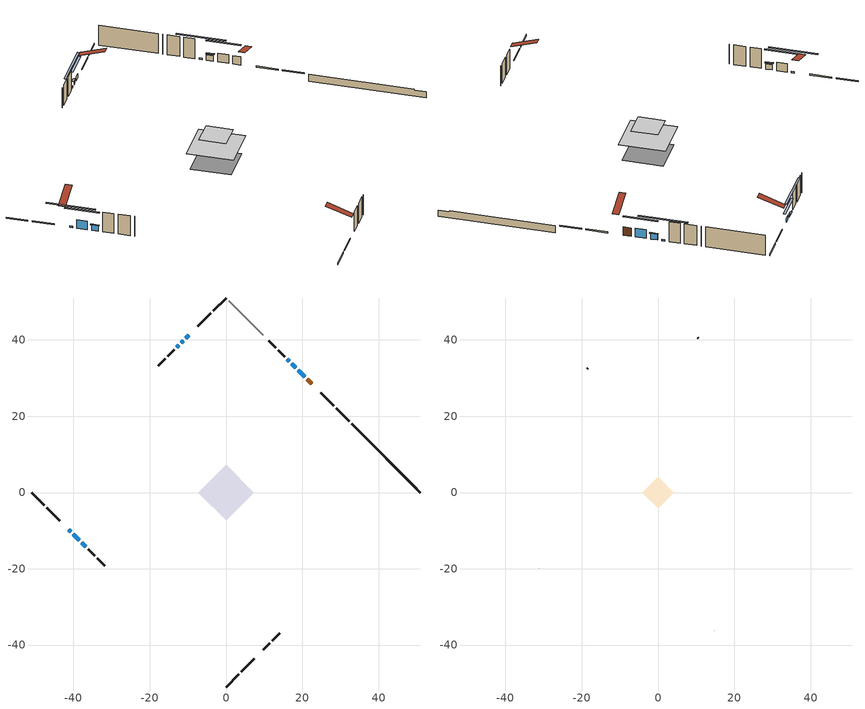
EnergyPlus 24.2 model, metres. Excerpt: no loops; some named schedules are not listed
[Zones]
conditioned space
 floor adiabatic (AdiabaticFloorConstruction): -7.23,0 0,7.23 7.23,0 0,-7.23 z2.75
 floor foundation (Slab1 construction): -6.3,0 0,6.3 6.3,0 0,-6.3 z-1.37
 wall outside (RimJoist1 construction): 0,-51.01 3.35,-47.65 / -51.01,0 -47.65,-3.35 / 0,51.01 -3.35,47.65 / 32.28,18.72 28.93,22.08 z0.31:0.61
 wall outside (RimJoist2 construction): 4.01,-47 7.4,-43.61 / -47,-4.01 -43.61,-7.4 / -4.01,47 -7.4,43.61 / 28.27,22.74 24.88,26.12 z0.31:0.61
 wall outside (AdiabaticWallConstruction 1): 22.51,28.5 21.3,29.71 z0.31:2.34
 wall outside (AdiabaticWallConstruction): 20.64,30.37 18.96,32.05 z0.31:2.48; -41.24,-9.77 -40.76,-10.25 / 16.58,34.43 16.11,34.9 / -12.4,38.61 -12.87,38.13 z0.31:0.61; -9.77,41.23 -10.58,40.43 z0.31:1.35; -40.11,-10.9 -38.48,-12.52 z0.31:2.41; 18.3,32.7 17.24,33.77 z0.31:1.69; -11.23,39.77 -11.75,39.26 z0.31:0.97; -37.83,-13.18 -36.79,-14.21 z0.31:1.65
 wall outside (Wall1 construction): 9.77,-41.23 11.48,-39.52 / -36.14,-14.87 -34.43,-16.58 / -13.53,37.48 -15.24,35.77 / 15.45,35.55 13.74,37.26 z0.31:5.19
 wall outside (Wall2 construction): 12.14,-38.87 14.05,-36.95 / -33.77,-17.24 -31.86,-19.15 / -15.89,35.11 -17.81,33.2 / 13.09,37.92 11.17,39.83 z0.31:5.19
 wall foundation (FoundationWall1 construction): 32.94,18.07,-1.37 32.94,18.07,0.31 49.2,1.81,0.31 49.2,1.81,0.07 51.01,0,0.07 51.01,0,-1.37
 wall adiabatic (Wall4 construction): 9.82,41.18 0.66,50.35 z0.31:5.19
 window (WindowConstruction): 20.64,30.37 18.96,32.05 z0.31:2.48
 window (WindowConstruction 8): -41.23,-9.77 -40.76,-10.24 z0.31:0.61
 window (WindowConstruction 1): -9.77,41.23 -10.58,40.43 z0.31:1.35
 window (WindowConstruction 2): -40.11,-10.9 -38.48,-12.52 z0.31:2.41
 window (WindowConstruction 3): 18.3,32.7 17.24,33.77 z0.31:1.69
 window (WindowConstruction 4): -11.23,39.77 -11.74,39.26 z0.31:0.97
 window (WindowConstruction 5): -37.83,-13.18 -36.79,-14.21 z0.31:1.65
 window (WindowConstruction 6): 16.58,34.43 16.11,34.9 z0.31:0.61
 window (WindowConstruction 7): -12.4,38.61 -12.87,38.14 z0.31:0.61
 door (Door): 22.51,28.5 21.3,29.71 z0.31:2.34
 ceiling adiabatic (AdiabaticFloorConstruction): 0,-7.23 7.23,0 0,7.23 -7.23,0 z2.75
attic - vented
 floor to conditioned space (Floor1 construction Reversed): -4.13,0 0,4.13 4.13,0 0,-4.13 z5.19
 wall outside (Wall3 construction): 14.71,-36.3 14.75,-36.26 / -31.2,-19.81 -31.17,-19.84 / -18.47,32.54 -18.5,32.51 / 10.52,40.49 10.48,40.53 z0.31:5.19
 roof outside (Roof1 construction): 9.12,-41.89,5.19 5.09,-37.87,7.08 4.03,-38.93,7.08 8.06,-42.95,5.19; -41.89,-9.12,5.19 -37.87,-5.09,7.08 -38.93,-4.03,7.08 -42.95,-8.06,5.19; -9.12,41.89,5.19 -5.09,37.87,7.08 -4.03,38.93,7.08 -8.06,42.95,5.19; 23.17,27.84,5.19 19.14,23.82,7.08 20.2,22.76,7.08 24.23,26.78,5.19
shading: 17.09,33.91 22.51,28.5 22.8,28.79 17.38,34.2 z5.12; -37.17,-13.84 -44.83,-6.18 -45.12,-6.47 -37.46,-14.13 z5.69; -12.44,38.56 -7.91,43.1 -8.2,43.39 -12.73,38.85 z3.99; -36.62,-14.39 -41.97,-9.03 -42.26,-9.33 -36.91,-14.68 z5.05; 17.09,33.91 18.45,32.56 18.74,32.85 17.38,34.2 z1.89; -11.89,39.12 -11.09,39.92 -11.38,40.21 -12.18,39.41 z1.17; -36.65,-14.36 -37.97,-13.04 -38.26,-13.33 -36.94,-14.65 z1.85; 12.52,38.49 20.17,30.83 20.46,31.13 12.81,38.78 z5.69; -16.46,34.54 -8.81,42.2 -9.1,42.49 -16.76,34.83 z5.69
[Building]
Building 1: Terrain=Suburbs
[Site:Location]
Toronto City Centre_ON: Latitude {deg}=43.63; Longitude {deg}=-79.39; Time Zone {hr}=-5; Elevation {m}=77; Keep Site Location Information=Yes
[Site:GroundTemperature:Shallow]
5.01852, 3.26908, 3.12898, 3.95918, 7.29196, 10.6092, 13.4851, 15.3069, 15.4617, 13.9799, 11.1774, 7.9619
[Site:WaterMainsTemperature]
Calculation Method=Schedule; Temperature Schedule=mains temperature schedule
[Material] Roughness=Rough; Thermal Absorptance=0.9
Name | Thickness {m} | Conductivity {W/m-K} | Density {kg/m3} | Specific Heat {J/kg-K} | Solar Absorptance | Visible Absorptance
asphalt or fiberglass shingles | 0.00635 | 0.162714 | 1121.4 | 1465.45 | 0.84 | 0.84
ceiling stud and cavity | 0.1397 | 0.0997951 | 65.682 | 1177.47 | 0.7 | 0.7
concrete 4.0 in. | 0.1016 | 1.803125 | 2242.8 | 837.4 | 0.7 | 0.7
concrete 8.0 in. | 0.2032 | 1.803125 | 2242.8 | 837.4 | 0.7 | 0.7
door material | 0.04445 | 0.20624 | 512.64 | 1214.23 | 0.7 | 0.7
exterior vertical ins | 0.00336226 | 0.029427 | 32.04 | 1214.23 | 0.7 | 0.7
floor covering | 0.0127 | 0.0433444 | 54.468 | 1339.84 | 0.6 | 0.6
floor rigid ins; wall rigid ins | 0.512978 | 0.029427 | 32.04 | 1214.23 | 0.7 | 0.7
floor stud and cavity | 0.1397 | 1.75129 | 37.0049 | 1207.88 | 0.7 | 0.7
furniture material conditioned space 1 | 0.1524 | 0.115458 | 640.8 | 1214.23 | 0.6 | 0.6
gypsum board | 0.0127 | 0.160291 | 801 | 837.4 | 0.6 | 0.6
gypsum board 1 | 0.0127 | 0.160291 | 801 | 837.4 | 0.7 | 0.7
osb sheathing 0.5 in. | 0.0127 | 0.115458 | 512.64 | 1214.23 | 0.7 | 0.7
osb sheathing 0.5 in. 1 | 0.0127 | 0.115458 | 512.64 | 1214.23 | 0.4 | 0.4
osb sheathing 0.75 in. | 0.01905 | 0.115458 | 512.64 | 1214.23 | 0.7 | 0.7
osb sheathing 2.0 in. | 0.0508 | 0.115458 | 512.64 | 1214.23 | 0.7 | 0.7
rim joist stud and cavity | 0.0508 | 0.0452492 | 125.044 | 1163.47 | 0.6 | 0.6
rim joist stud and cavity 1 | 0.0508 | 0.126838 | 50.32683 | 1063.81 | 0.6 | 0.6
slab rigid ins | 0.000103114 | 0.029427 | 32.04 | 1214.23 | 0.7 | 0.7
wall stud and cavity | 0.1397 | 0.105084 | 139.0536 | 1170.24 | 0.7 | 0.7
wall stud and cavity 1 | 0.1397 | 0.105224 | 139.0536 | 1170.24 | 0.7 | 0.7
wall stud and cavity 2 | 0.0889 | 6.9971 | 50.32683 | 1063.81 | 0.6 | 0.6
wall stud and cavity 3 | 0.1397 | 0.0936097 | 139.0536 | 1170.24 | 0.7 | 0.7
wall stud and cavity 4 | 0.0889 | 0.380278 | 52.3479 | 1209.89 | 0.7 | 0.7
wall stud and cavity 5 | 0.0889 | 0.391764 | 83.0341 | 1211.67 | 0.7 | 0.7
wood siding | 0.0254 | 0.102417 | 544.68 | 1172.36 | 0.4 | 0.4
wood siding 1 | 0.00254 | 0.102417 | 544.68 | 1172.36 | 0.4 | 0.4
wood siding 2; wood siding 3; wood siding 4 | 0.0254 | 0.102417 | 544.68 | 1172.36 | 0.7 | 0.7
[WindowMaterial:SimpleGlazingSystem]
Name | U-Factor {W/m2-K} | Solar Heat Gain Coefficient
WindowMaterial | 6.01982 | 0.8
WindowMaterial 1 | 6.617709 | 0.78
WindowMaterial 2 | 6.48484 | 0.82
WindowMaterial 3 | 5.83358 | 0.77
WindowMaterial 4 | 6.76988 | 0.73
WindowMaterial 5 | 6.55752 | 0.8
WindowMaterial 6 | 4.38966 | 0.49
WindowMaterial 7 | 5.75692 | 0.53
WindowMaterial 8 | 7.32576 | 0.6
[Construction]
AdiabaticFloorConstruction: floor stud and cavity, floor rigid ins, osb sheathing 0.75 in., floor covering
AdiabaticWallConstruction: wood siding 3, wall rigid ins, wall stud and cavity 4, gypsum board
AdiabaticWallConstruction 1: wood siding 4, wall rigid ins, wall stud and cavity 4, gypsum board
Door: door material
Floor1 construction Reversed: gypsum board, ceiling stud and cavity
FoundationWall1 construction: concrete 8.0 in., gypsum board 1
furniture construction conditioned space 1: furniture material conditioned space 1
PartitionWallConstruction: gypsum board, wall stud and cavity 5, gypsum board
RimJoist1 construction: wood siding 2, osb sheathing 2.0 in., rim joist stud and cavity
RimJoist2 construction: wood siding 2, rim joist stud and cavity 1
Roof1 construction: asphalt or fiberglass shingles
Slab1 construction: slab rigid ins, concrete 4.0 in.
Wall1 construction: wood siding, osb sheathing 0.5 in., wall stud and cavity, gypsum board
Wall2 construction: wood siding, osb sheathing 0.5 in., wall stud and cavity 1, gypsum board
Wall3 construction: wood siding 1, wall stud and cavity 2
Wall4 construction: osb sheathing 0.5 in. 1, wall stud and cavity 3, gypsum board
WindowConstruction: WindowMaterial
WindowConstruction 1: WindowMaterial 1
WindowConstruction 2: WindowMaterial 2
WindowConstruction 3: WindowMaterial 3
WindowConstruction 4: WindowMaterial 4
WindowConstruction 5: WindowMaterial 5
WindowConstruction 6: WindowMaterial 6
WindowConstruction 7: WindowMaterial 7
WindowConstruction 8: WindowMaterial 8
[Zone] Multiplier=1; Part of Total Floor Area=Yes
Name | Volume {m3}
attic - vented | 10.5134
conditioned space | 459.5
[Space]
Name | Zone | Volume {m3}
attic - vented 1 | attic - vented | 10.5134
conditioned space 1 | conditioned space | 459.5
[ZoneInfiltration:EffectiveLeakageArea]
infil attic - vented 1: Zone or Space=attic - vented 1; Schedule=Always On Discrete; Effective Air Leakage Area {cm2}=1437.47; Stack Coefficient=0.000471039; Wind Coefficient=1.46639e-05
[ZoneMixing]
whole house fan mix: Zone or Space=attic - vented; Schedule=Always On Continuous; Design Flow Rate Calculation Method=Flow/Zone; Design Flow Rate {m3/s}=0; Source Zone or Space=conditioned space
[SurfaceProperty:ExposedFoundationPerimeter]
Slab1: Exposed Perimeter Calculation Method=TotalExposedPerimeter; Total Exposed Perimeter {m}=25.551
[InternalMass] Zone or ZoneList=conditioned space; Space or SpaceList=conditioned space 1
Name | Construction | Surface Area {m2}
furniture mass conditioned space 1 | furniture construction conditioned space 1 | 73.5281
partition wall mass | PartitionWallConstruction | 183.82
[Lights]
interior lighting: Zone or ZoneList or Space or SpaceList=conditioned space 1; Schedule=interior lighting schedule; Design Level Calculation Method=LightingLevel; Lighting Level {W}=343.2; Return Air Fraction=0; Fraction Radiant=0.6; Fraction Visible=0.2; Fraction Replaceable=1
[People]
occupants: Zone or ZoneList or Space or SpaceList=conditioned space 1; Number of People Schedule=occupants schedule; Number of People Calculation Method=People; Number of People=3; Fraction Radiant=0.314171; Sensible Heat Fraction=0.56303; Activity Level Schedule=occupants activity schedule; Carbon Dioxide Generation Rate {m3/s-W}=0; Enable ASHRAE 55 Comfort Warnings=No; Mean Radiant Temperature Calculation Type=EnclosureAveraged
[ElectricEquipment] Zone or ZoneList or Space or SpaceList=conditioned space 1; Design Level Calculation Method=EquipmentLevel
Name | Schedule | Design Level {W} | Fraction Latent | Fraction Radiant | Fraction Lost
clothes dryer | clothes dryer schedule | 140.772 | 0.015 | 0.081 | 0.85
clothes washer | clothes washer schedule | 32.1985 | 0.03 | 0.162 | 0.7
cooking range | cooking range schedule | 208.969 | 0.08 | 0.432 | 0.2
dishwasher | dishwasher schedule | 66.8632 | 0.3 | 0.18 | 0.4
fridge | fridge schedule | 72.9452 | 0 | 0.6 | 0
mech vent house fan | mech vent house fan schedule | 10 | 0 | 0 | 1
mech vent house fan cfis | mech vent house fan cfis schedule | 0 | 0 | 0 | 0
misc plug loads | misc plug loads schedule | 494.7 | 0.045 | 0.513 | 0.1
whole house fan | Always On Discrete | 0 | 0 | 0 | 1
[OtherEquipment] Zone or ZoneList or Space or SpaceList=conditioned space 1; Design Level Calculation Method=EquipmentLevel
Name | Fuel Type | Schedule | Design Level {W} | Fraction Latent | Fraction Radiant | Fraction Lost
clothes dryer 1 | Electricity | clothes dryer schedule | 0 | 0.015 | 0.081 | 0.85
cooking range 1 | Electricity | cooking range schedule | 0 | 0.08 | 0.432 | 0.2
general water use latent | None | general water use schedule | 59.3978 | 1 | 0 | 0
general water use sensible | None | general water use schedule | -58.539 | 0 | 0.6 | 0
mech vent house fan latent load | None | Always On Discrete | 0 | 1 | 0 | 0
mech vent house fan sensible load | None | Always On Discrete | 0 | 0 | 0 | 0
water heater energy adjustment1 | NaturalGas | Always On Discrete | 0.01 | 0 | 0 | 1
[ZoneInfiltration:DesignFlowRate] Zone or ZoneList or Space or SpaceList=conditioned space 1; Schedule=Always On Discrete; Design Flow Rate Calculation Method=Flow/Zone; Design Flow Rate {m3/s}=0
infil flow; natural vent flow; whole house fan flow
[Foundation:Kiva]
Foundation Kiva 1: Initial Indoor Air Temperature {C}=21; Wall Height Above Grade {m}=0.309982; Wall Depth Below Slab {m}=0.2032; Custom Block Material Name 1=exterior vertical ins; Custom Block Depth 1 {m}=1.68; Custom Block X Position 1 {m}=0.2159; Custom Block Z Position 1 {m}=0
[Foundation:Kiva:Settings]
Soil Conductivity {W/m-K}=0.849921; Soil Density {kg/m3}=1842.3; Soil Specific Heat {J/kg-K}=418.7; Ground Solar Absorptivity=0.9; Ground Thermal Absorptivity=0.9; Ground Surface Roughness {m}=0.03; Far-Field Width {m}=40; Deep-Ground Boundary Condition=ZeroFlux; Deep-Ground Depth {m}=40; Minimum Cell Dimension {m}=0.2; Maximum Cell Growth Coefficient=3; Simulation Timestep=Timestep
[Exterior:Lights]
exterior lighting: Schedule=exterior lighting schedule; Design Level {W}=75.6
[Schedule:Constant]
Name | Hourly Value
Always On Continuous; mech vent house fan schedule; mech vent house fan cfis schedule; Always On Discrete | 1
occupants activity schedule | 117.228
fridge schedule | 0
[Schedule:Week:Daily]
interior lighting schedule Week Rule - Jan1-Jan27: interior lighting schedule day, interior lighting schedule day, interior lighting schedule day, interior lighting schedule day, interior lighting schedule day, interior lighting schedule day, interior lighting schedule day, interior lighting schedule default day, interior lighting schedule default day, interior lighting schedule default day, interior lighting schedule default day, interior lighting schedule default day
interior lighting schedule Week Rule - Jan28-Feb3: interior lighting schedule day, interior lighting schedule day, interior lighting schedule day, interior lighting schedule day, interior lighting schedule day 1, interior lighting schedule day 1, interior lighting schedule day 1, interior lighting schedule default day, interior lighting schedule default day, interior lighting schedule default day, interior lighting schedule default day, interior lighting schedule default day
interior lighting schedule Week Rule - Feb4-Feb24: interior lighting schedule day 1, interior lighting schedule day 1, interior lighting schedule day 1, interior lighting schedule day 1, interior lighting schedule day 1, interior lighting schedule day 1, interior lighting schedule day 1, interior lighting schedule default day, interior lighting schedule default day, interior lighting schedule default day, interior lighting schedule default day, interior lighting schedule default day
interior lighting schedule Week Rule - Feb25-Mar3: interior lighting schedule day 1, interior lighting schedule day 1, interior lighting schedule day 1, interior lighting schedule day 1, interior lighting schedule day 2, interior lighting schedule day 2, interior lighting schedule day 2, interior lighting schedule default day, interior lighting schedule default day, interior lighting schedule default day, interior lighting schedule default day, interior lighting schedule default day
interior lighting schedule Week Rule - Mar4-Mar31: interior lighting schedule day 2, interior lighting schedule day 2, interior lighting schedule day 2, interior lighting schedule day 2, interior lighting schedule day 2, interior lighting schedule day 2, interior lighting schedule day 2, interior lighting schedule default day, interior lighting schedule default day, interior lighting schedule default day, interior lighting schedule default day, interior lighting schedule default day
interior lighting schedule Week Rule - Apr1-Apr28: interior lighting schedule day 3, interior lighting schedule day 3, interior lighting schedule day 3, interior lighting schedule day 3, interior lighting schedule day 3, interior lighting schedule day 3, interior lighting schedule day 3, interior lighting schedule default day, interior lighting schedule default day, interior lighting schedule default day, interior lighting schedule default day, interior lighting schedule default day
interior lighting schedule Week Rule - Apr29-May5: interior lighting schedule day 3, interior lighting schedule day 3, interior lighting schedule day 4, interior lighting schedule day 4, interior lighting schedule day 4, interior lighting schedule day 4, interior lighting schedule day 4, interior lighting schedule default day, interior lighting schedule default day, interior lighting schedule default day, interior lighting schedule default day, interior lighting schedule default day
interior lighting schedule Week Rule - May6-May26: interior lighting schedule day 4, interior lighting schedule day 4, interior lighting schedule day 4, interior lighting schedule day 4, interior lighting schedule day 4, interior lighting schedule day 4, interior lighting schedule day 4, interior lighting schedule default day, interior lighting schedule default day, interior lighting schedule default day, interior lighting schedule default day, interior lighting schedule default day
interior lighting schedule Week Rule - May27-Jun2: interior lighting schedule day 4, interior lighting schedule day 4, interior lighting schedule day 4, interior lighting schedule day 4, interior lighting schedule day 4, interior lighting schedule day 5, interior lighting schedule day 5, interior lighting schedule default day, interior lighting schedule default day, interior lighting schedule default day, interior lighting schedule default day, interior lighting schedule default day
interior lighting schedule Week Rule - Jun3-Jun30: interior lighting schedule day 5, interior lighting schedule day 5, interior lighting schedule day 5, interior lighting schedule day 5, interior lighting schedule day 5, interior lighting schedule day 5, interior lighting schedule day 5, interior lighting schedule default day, interior lighting schedule default day, interior lighting schedule default day, interior lighting schedule default day, interior lighting schedule default day
interior lighting schedule Week Rule - Jul1-Jul28: interior lighting schedule day 6, interior lighting schedule day 6, interior lighting schedule day 6, interior lighting schedule day 6, interior lighting schedule day 6, interior lighting schedule day 6, interior lighting schedule day 6, interior lighting schedule default day, interior lighting schedule default day, interior lighting schedule default day, interior lighting schedule default day, interior lighting schedule default day
interior lighting schedule Week Rule - Jul29-Aug4: interior lighting schedule day 6, interior lighting schedule day 6, interior lighting schedule day 6, interior lighting schedule day 7, interior lighting schedule day 7, interior lighting schedule day 7, interior lighting schedule day 7, interior lighting schedule default day, interior lighting schedule default day, interior lighting schedule default day, interior lighting schedule default day, interior lighting schedule default day
interior lighting schedule Week Rule - Aug5-Aug25: interior lighting schedule day 7, interior lighting schedule day 7, interior lighting schedule day 7, interior lighting schedule day 7, interior lighting schedule day 7, interior lighting schedule day 7, interior lighting schedule day 7, interior lighting schedule default day, interior lighting schedule default day, interior lighting schedule default day, interior lighting schedule default day, interior lighting schedule default day
interior lighting schedule Week Rule - Aug26-Sep1: interior lighting schedule day 7, interior lighting schedule day 7, interior lighting schedule day 7, interior lighting schedule day 7, interior lighting schedule day 7, interior lighting schedule day 7, interior lighting schedule day 8, interior lighting schedule default day, interior lighting schedule default day, interior lighting schedule default day, interior lighting schedule default day, interior lighting schedule default day
interior lighting schedule Week Rule - Sep2-Sep29: interior lighting schedule day 8, interior lighting schedule day 8, interior lighting schedule day 8, interior lighting schedule day 8, interior lighting schedule day 8, interior lighting schedule day 8, interior lighting schedule day 8, interior lighting schedule default day, interior lighting schedule default day, interior lighting schedule default day, interior lighting schedule default day, interior lighting schedule default day
interior lighting schedule Week Rule - Sep30-Oct6: interior lighting schedule day 8, interior lighting schedule day 9, interior lighting schedule day 9, interior lighting schedule day 9, interior lighting schedule day 9, interior lighting schedule day 9, interior lighting schedule day 9, interior lighting schedule default day, interior lighting schedule default day, interior lighting schedule default day, interior lighting schedule default day, interior lighting schedule default day
interior lighting schedule Week Rule - Oct7-Oct27: interior lighting schedule day 9, interior lighting schedule day 9, interior lighting schedule day 9, interior lighting schedule day 9, interior lighting schedule day 9, interior lighting schedule day 9, interior lighting schedule day 9, interior lighting schedule default day, interior lighting schedule default day, interior lighting schedule default day, interior lighting schedule default day, interior lighting schedule default day
interior lighting schedule Week Rule - Oct28-Nov3: interior lighting schedule day 9, interior lighting schedule day 9, interior lighting schedule day 9, interior lighting schedule day 9, interior lighting schedule day 10, interior lighting schedule day 10, interior lighting schedule day 10, interior lighting schedule default day, interior lighting schedule default day, interior lighting schedule default day, interior lighting schedule default day, interior lighting schedule default day
interior lighting schedule Week Rule - Nov4-Nov24: interior lighting schedule day 10, interior lighting schedule day 10, interior lighting schedule day 10, interior lighting schedule day 10, interior lighting schedule day 10, interior lighting schedule day 10, interior lighting schedule day 10, interior lighting schedule default day, interior lighting schedule default day, interior lighting schedule default day, interior lighting schedule default day, interior lighting schedule default day
interior lighting schedule Week Rule - Nov25-Dec1: interior lighting schedule day 10, interior lighting schedule day 10, interior lighting schedule day 10, interior lighting schedule day 10, interior lighting schedule day 10, interior lighting schedule day 10, interior lighting schedule day 11, interior lighting schedule default day, interior lighting schedule default day, interior lighting schedule default day, interior lighting schedule default day, interior lighting schedule default day
interior lighting schedule Week Rule - Dec2-Dec31: interior lighting schedule day 11, interior lighting schedule day 11, interior lighting schedule day 11, interior lighting schedule day 11, interior lighting schedule day 11, interior lighting schedule day 11, interior lighting schedule day 11, interior lighting schedule default day, interior lighting schedule default day, interior lighting schedule default day, interior lighting schedule default day, interior lighting schedule default day
occupants schedule Week Rule - Jan1-Dec31: occupants schedule day, occupants schedule day, occupants schedule day, occupants schedule day, occupants schedule day, occupants schedule day, occupants schedule day, occupants schedule default day, occupants schedule default day, occupants schedule default day, occupants schedule default day, occupants schedule default day
clothes dryer schedule Week Rule - Jan1-Dec31: clothes dryer schedule day, clothes dryer schedule day, clothes dryer schedule day, clothes dryer schedule day, clothes dryer schedule day, clothes dryer schedule day, clothes dryer schedule day, clothes dryer schedule default day, clothes dryer schedule default day, clothes dryer schedule default day, clothes dryer schedule default day, clothes dryer schedule default day
clothes washer schedule Week Rule - Jan1-Dec31: clothes washer schedule day, clothes washer schedule day, clothes washer schedule day, clothes washer schedule day, clothes washer schedule day, clothes washer schedule day, clothes washer schedule day, clothes washer schedule default day, clothes washer schedule default day, clothes washer schedule default day, clothes washer schedule default day, clothes washer schedule default day
cooking range schedule Week Rule - Jan1-Dec31: cooking range schedule day, cooking range schedule day, cooking range schedule day, cooking range schedule day, cooking range schedule day, cooking range schedule day, cooking range schedule day, cooking range schedule default day, cooking range schedule default day, cooking range schedule default day, cooking range schedule default day, cooking range schedule default day
dishwasher schedule Week Rule - Jan1-Dec31: dishwasher schedule day, dishwasher schedule day, dishwasher schedule day, dishwasher schedule day, dishwasher schedule day, dishwasher schedule day, dishwasher schedule day, dishwasher schedule default day, dishwasher schedule default day, dishwasher schedule default day, dishwasher schedule default day, dishwasher schedule default day
misc plug loads schedule Week Rule - Jan1-Dec31: misc plug loads schedule day, misc plug loads schedule day, misc plug loads schedule day, misc plug loads schedule day, misc plug loads schedule day, misc plug loads schedule day, misc plug loads schedule day, misc plug loads schedule default day, misc plug loads schedule default day, misc plug loads schedule default day, misc plug loads schedule default day, misc plug loads schedule default day
general water use schedule Week Rule - Jan1-Dec31: general water use schedule day, general water use schedule day, general water use schedule day, general water use schedule day, general water use schedule day, general water use schedule day, general water use schedule day, general water use schedule default day, general water use schedule default day, general water use schedule default day, general water use schedule default day, general water use schedule default day
exterior lighting schedule Week Rule - Jan1-Jan27: exterior lighting schedule day, exterior lighting schedule day, exterior lighting schedule day, exterior lighting schedule day, exterior lighting schedule day, exterior lighting schedule day, exterior lighting schedule day, exterior lighting schedule default day, exterior lighting schedule default day, exterior lighting schedule default day, exterior lighting schedule default day, exterior lighting schedule default day
exterior lighting schedule Week Rule - Jan28-Feb3: exterior lighting schedule day, exterior lighting schedule day, exterior lighting schedule day, exterior lighting schedule day, exterior lighting schedule day 1, exterior lighting schedule day 1, exterior lighting schedule day 1, exterior lighting schedule default day, exterior lighting schedule default day, exterior lighting schedule default day, exterior lighting schedule default day, exterior lighting schedule default day
exterior lighting schedule Week Rule - Feb4-Feb24: exterior lighting schedule day 1, exterior lighting schedule day 1, exterior lighting schedule day 1, exterior lighting schedule day 1, exterior lighting schedule day 1, exterior lighting schedule day 1, exterior lighting schedule day 1, exterior lighting schedule default day, exterior lighting schedule default day, exterior lighting schedule default day, exterior lighting schedule default day, exterior lighting schedule default day
exterior lighting schedule Week Rule - Feb25-Mar3: exterior lighting schedule day 1, exterior lighting schedule day 1, exterior lighting schedule day 1, exterior lighting schedule day 1, exterior lighting schedule day 2, exterior lighting schedule day 2, exterior lighting schedule day 2, exterior lighting schedule default day, exterior lighting schedule default day, exterior lighting schedule default day, exterior lighting schedule default day, exterior lighting schedule default day
exterior lighting schedule Week Rule - Mar4-Mar31: exterior lighting schedule day 2, exterior lighting schedule day 2, exterior lighting schedule day 2, exterior lighting schedule day 2, exterior lighting schedule day 2, exterior lighting schedule day 2, exterior lighting schedule day 2, exterior lighting schedule default day, exterior lighting schedule default day, exterior lighting schedule default day, exterior lighting schedule default day, exterior lighting schedule default day
exterior lighting schedule Week Rule - Apr1-Apr28: exterior lighting schedule day 3, exterior lighting schedule day 3, exterior lighting schedule day 3, exterior lighting schedule day 3, exterior lighting schedule day 3, exterior lighting schedule day 3, exterior lighting schedule day 3, exterior lighting schedule default day, exterior lighting schedule default day, exterior lighting schedule default day, exterior lighting schedule default day, exterior lighting schedule default day
exterior lighting schedule Week Rule - Apr29-May5: exterior lighting schedule day 3, exterior lighting schedule day 3, exterior lighting schedule day 4, exterior lighting schedule day 4, exterior lighting schedule day 4, exterior lighting schedule day 4, exterior lighting schedule day 4, exterior lighting schedule default day, exterior lighting schedule default day, exterior lighting schedule default day, exterior lighting schedule default day, exterior lighting schedule default day
exterior lighting schedule Week Rule - May6-May26: exterior lighting schedule day 4, exterior lighting schedule day 4, exterior lighting schedule day 4, exterior lighting schedule day 4, exterior lighting schedule day 4, exterior lighting schedule day 4, exterior lighting schedule day 4, exterior lighting schedule default day, exterior lighting schedule default day, exterior lighting schedule default day, exterior lighting schedule default day, exterior lighting schedule default day
exterior lighting schedule Week Rule - May27-Jun2: exterior lighting schedule day 4, exterior lighting schedule day 4, exterior lighting schedule day 4, exterior lighting schedule day 4, exterior lighting schedule day 4, exterior lighting schedule day 5, exterior lighting schedule day 5, exterior lighting schedule default day, exterior lighting schedule default day, exterior lighting schedule default day, exterior lighting schedule default day, exterior lighting schedule default day
exterior lighting schedule Week Rule - Jun3-Jun30: exterior lighting schedule day 5, exterior lighting schedule day 5, exterior lighting schedule day 5, exterior lighting schedule day 5, exterior lighting schedule day 5, exterior lighting schedule day 5, exterior lighting schedule day 5, exterior lighting schedule default day, exterior lighting schedule default day, exterior lighting schedule default day, exterior lighting schedule default day, exterior lighting schedule default day
exterior lighting schedule Week Rule - Jul1-Jul28: exterior lighting schedule day 6, exterior lighting schedule day 6, exterior lighting schedule day 6, exterior lighting schedule day 6, exterior lighting schedule day 6, exterior lighting schedule day 6, exterior lighting schedule day 6, exterior lighting schedule default day, exterior lighting schedule default day, exterior lighting schedule default day, exterior lighting schedule default day, exterior lighting schedule default day
exterior lighting schedule Week Rule - Jul29-Aug4: exterior lighting schedule day 6, exterior lighting schedule day 6, exterior lighting schedule day 6, exterior lighting schedule day 7, exterior lighting schedule day 7, exterior lighting schedule day 7, exterior lighting schedule day 7, exterior lighting schedule default day, exterior lighting schedule default day, exterior lighting schedule default day, exterior lighting schedule default day, exterior lighting schedule default day
exterior lighting schedule Week Rule - Aug5-Aug25: exterior lighting schedule day 7, exterior lighting schedule day 7, exterior lighting schedule day 7, exterior lighting schedule day 7, exterior lighting schedule day 7, exterior lighting schedule day 7, exterior lighting schedule day 7, exterior lighting schedule default day, exterior lighting schedule default day, exterior lighting schedule default day, exterior lighting schedule default day, exterior lighting schedule default day
exterior lighting schedule Week Rule - Aug26-Sep1: exterior lighting schedule day 7, exterior lighting schedule day 7, exterior lighting schedule day 7, exterior lighting schedule day 7, exterior lighting schedule day 7, exterior lighting schedule day 7, exterior lighting schedule day 8, exterior lighting schedule default day, exterior lighting schedule default day, exterior lighting schedule default day, exterior lighting schedule default day, exterior lighting schedule default day
exterior lighting schedule Week Rule - Sep2-Sep29: exterior lighting schedule day 8, exterior lighting schedule day 8, exterior lighting schedule day 8, exterior lighting schedule day 8, exterior lighting schedule day 8, exterior lighting schedule day 8, exterior lighting schedule day 8, exterior lighting schedule default day, exterior lighting schedule default day, exterior lighting schedule default day, exterior lighting schedule default day, exterior lighting schedule default day
exterior lighting schedule Week Rule - Sep30-Oct6: exterior lighting schedule day 8, exterior lighting schedule day 9, exterior lighting schedule day 9, exterior lighting schedule day 9, exterior lighting schedule day 9, exterior lighting schedule day 9, exterior lighting schedule day 9, exterior lighting schedule default day, exterior lighting schedule default day, exterior lighting schedule default day, exterior lighting schedule default day, exterior lighting schedule default day
exterior lighting schedule Week Rule - Oct7-Oct27: exterior lighting schedule day 9, exterior lighting schedule day 9, exterior lighting schedule day 9, exterior lighting schedule day 9, exterior lighting schedule day 9, exterior lighting schedule day 9, exterior lighting schedule day 9, exterior lighting schedule default day, exterior lighting schedule default day, exterior lighting schedule default day, exterior lighting schedule default day, exterior lighting schedule default day
exterior lighting schedule Week Rule - Oct28-Nov3: exterior lighting schedule day 9, exterior lighting schedule day 9, exterior lighting schedule day 9, exterior lighting schedule day 9, exterior lighting schedule day 10, exterior lighting schedule day 10, exterior lighting schedule day 10, exterior lighting schedule default day, exterior lighting schedule default day, exterior lighting schedule default day, exterior lighting schedule default day, exterior lighting schedule default day
exterior lighting schedule Week Rule - Nov4-Nov24: exterior lighting schedule day 10, exterior lighting schedule day 10, exterior lighting schedule day 10, exterior lighting schedule day 10, exterior lighting schedule day 10, exterior lighting schedule day 10, exterior lighting schedule day 10, exterior lighting schedule default day, exterior lighting schedule default day, exterior lighting schedule default day, exterior lighting schedule default day, exterior lighting schedule default day
exterior lighting schedule Week Rule - Nov25-Dec1: exterior lighting schedule day 10, exterior lighting schedule day 10, exterior lighting schedule day 10, exterior lighting schedule day 10, exterior lighting schedule day 10, exterior lighting schedule day 10, exterior lighting schedule day 11, exterior lighting schedule default day, exterior lighting schedule default day, exterior lighting schedule default day, exterior lighting schedule default day, exterior lighting schedule default day
exterior lighting schedule Week Rule - Dec2-Dec31: exterior lighting schedule day 11, exterior lighting schedule day 11, exterior lighting schedule day 11, exterior lighting schedule day 11, exterior lighting schedule day 11, exterior lighting schedule day 11, exterior lighting schedule day 11, exterior lighting schedule default day, exterior lighting schedule default day, exterior lighting schedule default day, exterior lighting schedule default day, exterior lighting schedule default day
[Schedule:Year]
interior lighting schedule: interior lighting schedule Week Rule - Jan1-Jan27, 1, 1, 1, 27, interior lighting schedule Week Rule - Jan28-Feb3, 1, 28, 2, 3, interior lighting schedule Week Rule - Feb4-Feb24, 2, 4, 2, 24, interior lighting schedule Week Rule - Feb25-Mar3, 2, 25, 3, 3, interior lighting schedule Week Rule - Mar4-Mar31, 3, 4, 3, 31, interior lighting schedule Week Rule - Apr1-Apr28, 4, 1, 4, 28, interior lighting schedule Week Rule - Apr29-May5, 4, 29, 5, 5, interior lighting schedule Week Rule - May6-May26, 5, 6, 5, 26, interior lighting schedule Week Rule - May27-Jun2, 5, 27, 6, 2, interior lighting schedule Week Rule - Jun3-Jun30, 6, 3, 6, 30, interior lighting schedule Week Rule - Jul1-Jul28, 7, 1, 7, 28, interior lighting schedule Week Rule - Jul29-Aug4, 7, 29, 8, 4, interior lighting schedule Week Rule - Aug5-Aug25, 8, 5, 8, 25, interior lighting schedule Week Rule - Aug26-Sep1, 8, 26, 9, 1, interior lighting schedule Week Rule - Sep2-Sep29, 9, 2, 9, 29, interior lighting schedule Week Rule - Sep30-Oct6, 9, 30, 10, 6, interior lighting schedule Week Rule - Oct7-Oct27, 10, 7, 10, 27, interior lighting schedule Week Rule - Oct28-Nov3, 10, 28, 11, 3, interior lighting schedule Week Rule - Nov4-Nov24, 11, 4, 11, 24, interior lighting schedule Week Rule - Nov25-Dec1, 11, 25, 12, 1, interior lighting schedule Week Rule - Dec2-Dec31, 12, 2, 12, 31
occupants schedule: occupants schedule Week Rule - Jan1-Dec31, 1, 1, 12, 31
clothes dryer schedule: clothes dryer schedule Week Rule - Jan1-Dec31, 1, 1, 12, 31
clothes washer schedule: clothes washer schedule Week Rule - Jan1-Dec31, 1, 1, 12, 31
cooking range schedule: cooking range schedule Week Rule - Jan1-Dec31, 1, 1, 12, 31
dishwasher schedule: dishwasher schedule Week Rule - Jan1-Dec31, 1, 1, 12, 31
misc plug loads schedule: misc plug loads schedule Week Rule - Jan1-Dec31, 1, 1, 12, 31
general water use schedule: general water use schedule Week Rule - Jan1-Dec31, 1, 1, 12, 31
exterior lighting schedule: exterior lighting schedule Week Rule - Jan1-Jan27, 1, 1, 1, 27, exterior lighting schedule Week Rule - Jan28-Feb3, 1, 28, 2, 3, exterior lighting schedule Week Rule - Feb4-Feb24, 2, 4, 2, 24, exterior lighting schedule Week Rule - Feb25-Mar3, 2, 25, 3, 3, exterior lighting schedule Week Rule - Mar4-Mar31, 3, 4, 3, 31, exterior lighting schedule Week Rule - Apr1-Apr28, 4, 1, 4, 28, exterior lighting schedule Week Rule - Apr29-May5, 4, 29, 5, 5, exterior lighting schedule Week Rule - May6-May26, 5, 6, 5, 26, exterior lighting schedule Week Rule - May27-Jun2, 5, 27, 6, 2, exterior lighting schedule Week Rule - Jun3-Jun30, 6, 3, 6, 30, exterior lighting schedule Week Rule - Jul1-Jul28, 7, 1, 7, 28, exterior lighting schedule Week Rule - Jul29-Aug4, 7, 29, 8, 4, exterior lighting schedule Week Rule - Aug5-Aug25, 8, 5, 8, 25, exterior lighting schedule Week Rule - Aug26-Sep1, 8, 26, 9, 1, exterior lighting schedule Week Rule - Sep2-Sep29, 9, 2, 9, 29, exterior lighting schedule Week Rule - Sep30-Oct6, 9, 30, 10, 6, exterior lighting schedule Week Rule - Oct7-Oct27, 10, 7, 10, 27, exterior lighting schedule Week Rule - Oct28-Nov3, 10, 28, 11, 3, exterior lighting schedule Week Rule - Nov4-Nov24, 11, 4, 11, 24, exterior lighting schedule Week Rule - Nov25-Dec1, 11, 25, 12, 1, exterior lighting schedule Week Rule - Dec2-Dec31, 12, 2, 12, 31
[Schedule:Compact]
mains temperature schedule: Through: 01/01, For: AllDays, Until: 24:00, 8.80333, Through: 01/02, For: AllDays, Until: 24:00, 8.74333, Through: 01/03, For: AllDays, Until: 24:00, 8.68389, Through: 01/04, For: AllDays, Until: 24:00, 8.62611, Through: 01/05, For: AllDays, Until: 24:00, 8.56944, Through: 01/06, For: AllDays, Until: 24:00, 8.51389, Through: 01/07, For: AllDays, Until: 24:00, 8.45944, Through: 01/08, For: AllDays, Until: 24:00, 8.40611, Through: 01/09, For: AllDays, Until: 24:00, 8.35389, Through: 01/10, For: AllDays, Until: 24:00, 8.30278, Through: 01/11, For: AllDays, Until: 24:00, 8.25333, Through: 01/12, For: AllDays, Until: 24:00, 8.205, Through: 01/13, For: AllDays, Until: 24:00, 8.15778, Through: 01/14, For: AllDays, Until: 24:00, 8.11222, Through: 01/15, For: AllDays, Until: 24:00, 8.06778, Through: 01/16, For: AllDays, Until: 24:00, 8.02444, Through: 01/17, For: AllDays, Until: 24:00, 7.98222, Through: 01/18, For: AllDays, Until: 24:00, 7.94167, Through: 01/19, For: AllDays, Until: 24:00, 7.90222, Through: 01/20, For: AllDays, Until: 24:00, 7.86444, Through: 01/21, For: AllDays, Until: 24:00, 7.82778, Through: 01/22, For: AllDays, Until: 24:00, 7.79278, Through: 01/23, For: AllDays, Until: 24:00, 7.75889, Through: 01/24, For: AllDays, Until: 24:00, 7.72667, Through: 01/25, For: AllDays, Until: 24:00, 7.69556, Through: 01/26, For: AllDays, Until: 24:00, 7.66611, Through: 01/27, For: AllDays, Until: 24:00, 7.63778, Through: 01/28, For: AllDays, Until: 24:00, 7.61111, Through: 01/29, For: AllDays, Until: 24:00, 7.58556, Through: 01/30, For: AllDays, Until: 24:00, 7.56167, Through: 01/31, For: AllDays, Until: 24:00, 7.53944, Through: 02/01, For: AllDays, Until: 24:00, 7.51833, Through: 02/02, For: AllDays, Until: 24:00, 7.49889, Through: 02/03, For: AllDays, Until: 24:00, 7.48111, Through: 02/04, For: AllDays, Until: 24:00, 7.46444, Through: 02/05, For: AllDays, Until: 24:00, 7.44944, Through: 02/06, For: AllDays, Until: 24:00, 7.43556, Through: 02/07, For: AllDays, Until: 24:00, 7.42333, Through: 02/08, For: AllDays, Until: 24:00, 7.41278, Through: 02/09, For: AllDays, Until: 24:00, 7.40389, Through: 02/10, For: AllDays, Until: 24:00, 7.39611, Through: 02/11, For: AllDays, Until: 24:00, 7.39, Through: 02/12, For: AllDays, Until: 24:00, 7.38556, Through: 02/13, For: AllDays, Until: 24:00, 7.38222, Through: 02/14, For: AllDays, Until: 24:00, 7.38056, Through: 02/15, For: AllDays, Until: 24:00, 7.38056, Through: 02/16, For: AllDays, Until: 24:00, 7.38222, Through: 02/17, For: AllDays, Until: 24:00, 7.385, Through: 02/18, For: AllDays, Until: 24:00, 7.38944, Through: 02/19, For: AllDays, Until: 24:00, 7.395, Through: 02/20, For: AllDays, Until: 24:00, 7.40278, Through: 02/21, For: AllDays, Until: 24:00, 7.41167, Through: 02/22, For: AllDays, Until: 24:00, 7.42222, Through: 02/23, For: AllDays, Until: 24:00, 7.43389, Through: 02/24, For: AllDays, Until: 24:00, 7.44722, Through: 02/25, For: AllDays, Until: 24:00, 7.46222, Through: 02/26, For: AllDays, Until: 24:00, 7.47833, Through: 02/27, For: AllDays, Until: 24:00, 7.49611, Through: 02/28, For: AllDays, Until: 24:00, 7.51556, Through: 03/01, For: AllDays, Until: 24:00, 7.53667, Through: 03/02, For: AllDays, Until: 24:00, 7.55889, Through: 03/03, For: AllDays, Until: 24:00, 7.58222, Through: 03/04, For: AllDays, Until: 24:00, 7.60722, Through: 03/05, For: AllDays, Until: 24:00, 7.63389, Through: 03/06, For: AllDays, Until: 24:00, 7.66222, Through: 03/07, For: AllDays, Until: 24:00, 7.69111, Through: 03/08, For: AllDays, Until: 24:00, 7.72222, Through: 03/09, For: AllDays, Until: 24:00, 7.75444, Through: 03/10, For: AllDays, Until: 24:00, 7.78778, Through: 03/11, For: AllDays, Until: 24:00, 7.82278, Through: 03/12, For: AllDays, Until: 24:00, 7.85944, Through: 03/13, For: AllDays, Until: 24:00, 7.89722, Through: 03/14, For: AllDays, Until: 24:00, 7.93611, Through: 03/15, For: AllDays, Until: 24:00, 7.97667, Through: 03/16, For: AllDays, Until: 24:00, 8.01833, Through: 03/17, For: AllDays, Until: 24:00, 8.06167, Through: 03/18, For: AllDays, Until: 24:00, 8.10611, Through: 03/19, For: AllDays, Until: 24:00, 8.15167, Through: 03/20, For: AllDays, Until: 24:00, 8.19833, Through: 03/21, For: AllDays, Until: 24:00, 8.24667, Through: 03/22, For: AllDays, Until: 24:00, 8.29611, Through: 03/23, For: AllDays, Until: 24:00, 8.34667, Through: 03/24, For: AllDays, Until: 24:00, 8.39889, Through: 03/25, For: AllDays, Until: 24:00, 8.45167, Through: 03/26, For: AllDays, Until: 24:00, 8.50611, Through: 03/27, For: AllDays, Until: 24:00, 8.56167, Through: 03/28, For: AllDays, Until: 24:00, 8.61833, Through: 03/29, For: AllDays, Until: 24:00, 8.67611, Through: 03/30, For: AllDays, Until: 24:00, 8.735, Through: 03/31, For: AllDays, Until: 24:00, 8.795, Through: 04/01, For: AllDays, Until: 24:00, 8.85611, Through: 04/02, For: AllDays, Until: 24:00, 8.91833, Through: 04/03, For: AllDays, Until: 24:00, 8.98167, Through: 04/04, For: AllDays, Until: 24:00, 9.04556, Through: 04/05, For: AllDays, Until: 24:00, 9.11111, Through: 04/06, For: AllDays, Until: 24:00, 9.17722, Through: 04/07, For: AllDays, Until: 24:00, 9.24444, Through: 04/08, For: AllDays, Until: 24:00, 9.31222, Through: 04/09, For: AllDays, Until: 24:00, 9.38167, Through: 04/10, For: AllDays, Until: 24:00, 9.45167, Through: 04/11, For: AllDays, Until: 24:00, 9.52222, Through: 04/12, For: AllDays, Until: 24:00, 9.59444, Through: 04/13, For: AllDays, Until: 24:00, 9.66667, Through: 04/14, For: AllDays, Until: 24:00, 9.74, Through: 04/15, For: AllDays, Until: 24:00, 9.81444, Through: 04/16, For: AllDays, Until: 24:00, 9.88944, Through: 04/17, For: AllDays, Until: 24:00, 9.96556, Through: 04/18, For: AllDays, Until: 24:00, 10.0417, Through: 04/19, For: AllDays, Until: 24:00, 10.1189, Through: 04/20, For: AllDays, Until: 24:00, 10.1972, Through: 04/21, For: AllDays, Until: 24:00, 10.2756, Through: 04/22, For: AllDays, Until: 24:00, 10.355, Through: 04/23, For: AllDays, Until: 24:00, 10.435, Through: 04/24, For: AllDays, Until: 24:00, 10.515, Through: 04/25, For: AllDays, Until: 24:00, 10.5961, Through: 04/26, For: AllDays, Until: 24:00, 10.6778, Through: 04/27, For: AllDays, Until: 24:00, 10.76, Through: 04/28, For: AllDays, Until: 24:00, 10.8428, Through: 04/29, For: AllDays, Until: 24:00, 10.9261, Through: 04/30, For: AllDays, Until: 24:00, 11.0094, Through: 05/01, For: AllDays, Until: 24:00, 11.0933, Through: 05/02, For: AllDays, Until: 24:00, 11.1778, Through: 05/03, For: AllDays, Until: 24:00, 11.2628, Through: 05/04, For: AllDays, Until: 24:00, 11.3478, Through: 05/05, For: AllDays, Until: 24:00, 11.4333, Through: 05/06, For: AllDays, Until: 24:00, 11.5189, Through: 05/07, For: AllDays, Until: 24:00, 11.605, Through: 05/08, For: AllDays, Until: 24:00, 11.6917, Through: 05/09, For: AllDays, Until: 24:00, 11.7778, Through: 05/10, For: AllDays, Until: 24:00, 11.865, Through: 05/11, For: AllDays, Until: 24:00, 11.9517, Through: 05/12, For: AllDays, Until: 24:00, 12.0389, Through: 05/13, For: AllDays, Until: 24:00, 12.1261, Through: 05/14, For: AllDays, Until: 24:00, 12.2133, Through: 05/15, For: AllDays, Until: 24:00, 12.3006, Through: 05/16, For: AllDays, Until: 24:00, 12.3883, Through: 05/17, For: AllDays, Until: 24:00, 12.4756, Through: 05/18, For: AllDays, Until: 24:00, 12.5628, Through: 05/19, For: AllDays, Until: 24:00, 12.6506, Through: 05/20, For: AllDays, Until: 24:00, 12.7378, Through: 05/21, For: AllDays, Until: 24:00, 12.825, Through: 05/22, For: AllDays, Until: 24:00, 12.9122, Through: 05/23, For: AllDays, Until: 24:00, 12.9994, Through: 05/24, For: AllDays, Until: 24:00, 13.0861, Through: 05/25, For: AllDays, Until: 24:00, 13.1728, Through: 05/26, For: AllDays, Until: 24:00, 13.2594, Through: 05/27, For: AllDays, Until: 24:00, 13.3456, Through: 05/28, For: AllDays, Until: 24:00, 13.4317, Through: 05/29, For: AllDays, Until: 24:00, 13.5172, Through: 05/30, For: AllDays, Until: 24:00, 13.6028, Through: 05/31, For: AllDays, Until: 24:00, 13.6878, Through: 06/01, For: AllDays, Until: 24:00, 13.7722, Through: 06/02, For: AllDays, Until: 24:00, 13.8567, Through: 06/03, For: AllDays, Until: 24:00, 13.9406, Through: 06/04, For: AllDays, Until: 24:00, 14.0239, Through: 06/05, For: AllDays, Until: 24:00, 14.1067, Through: 06/06, For: AllDays, Until: 24:00, 14.1894, Through: 06/07, For: AllDays, Until: 24:00, 14.2711, Through: 06/08, For: AllDays, Until: 24:00, 14.3528, Through: 06/09, For: AllDays, Until: 24:00, 14.4339, Through: 06/10, For: AllDays, Until: 24:00, 14.5139, Through: 06/11, For: AllDays, Until: 24:00, 14.5939, Through: 06/12, For: AllDays, Until: 24:00, 14.6728, Through: 06/13, For: AllDays, Until: 24:00, 14.7511, Through: 06/14, For: AllDays, Until: 24:00, 14.8289, Through: 06/15, For: AllDays, Until: 24:00, 14.9061, Through: 06/16, For: AllDays, Until: 24:00, 14.9822, Through: 06/17, For: AllDays, Until: 24:00, 15.0578, Through: 06/18, For: AllDays, Until: 24:00, 15.1328, Through: 06/19, For: AllDays, Until: 24:00, 15.2067, Through: 06/20, For: AllDays, Until: 24:00, 15.28, Through: 06/21, For: AllDays, Until: 24:00, 15.3522, Through: 06/22, For: AllDays, Until: 24:00, 15.4239, Through: 06/23, For: AllDays, Until: 24:00, 15.4944, Through: 06/24, For: AllDays, Until: 24:00, 15.5639, Through: 06/25, For: AllDays, Until: 24:00, 15.6328, Through: 06/26, For: AllDays, Until: 24:00, 15.7006, Through: 06/27, For: AllDays, Until: 24:00, 15.7678, Through: 06/28, For: AllDays, Until: 24:00, 15.8333, Through: 06/29, For: AllDays, Until: 24:00, 15.8983, Through: 06/30, For: AllDays, Until: 24:00, 15.9622, Through: 07/01, For: AllDays, Until: 24:00, 16.025, Through: 07/02, For: AllDays, Until: 24:00, 16.0872, Through: 07/03, For: AllDays, Until: 24:00, 16.1478, Through: 07/04, For: AllDays, Until: 24:00, 16.2072, Through: 07/05, For: AllDays, Until: 24:00, 16.2661, Through: 07/06, For: AllDays, Until: 24:00, 16.3233, Through: 07/07, For: AllDays, Until: 24:00, 16.3794, Through: 07/08, For: AllDays, Until: 24:00, 16.435, Through: 07/09, For: AllDays, Until: 24:00, 16.4889, Through: 07/10, For: AllDays, Until: 24:00, 16.5417, Through: 07/11, For: AllDays, Until: 24:00, 16.5928, Through: 07/12, For: AllDays, Until: 24:00, 16.6433, Through: 07/13, For: AllDays, Until: 24:00, 16.6922, Through: 07/14, For: AllDays, Until: 24:00, 16.74, Through: 07/15, For: AllDays, Until: 24:00, 16.7867, Through: 07/16, For: AllDays, Until: 24:00, 16.8322, Through: 07/17, For: AllDays, Until: 24:00, 16.8761, Through: 07/18, For: AllDays, Until: 24:00, 16.9189, Through: 07/19, For: AllDays, Until: 24:00, 16.96, Through: 07/20, For: AllDays, Until: 24:00, 17, Through: 07/21, For: AllDays, Until: 24:00, 17.0389, Through: 07/22, For: AllDays, Until: 24:00, 17.0761, Through: 07/23, For: AllDays, Until: 24:00, 17.1122, Through: 07/24, For: AllDays, Until: 24:00, 17.1467, Through: 07/25, For: AllDays, Until: 24:00, 17.18, Through: 07/26, For: AllDays, Until: 24:00, 17.2117, Through: 07/27, For: AllDays, Until: 24:00, 17.2422, Through: 07/28, For: AllDays, Until: 24:00, 17.2711, Through: 07/29, For: AllDays, Until: 24:00, 17.2983, Through: 07/30, For: AllDays, Until: 24:00, 17.3244, Through: 07/31, For: AllDays, Until: 24:00, 17.3494, Through: 08/01, For: AllDays, Until: 24:00, 17.3728, Through: 08/02, For: AllDays, Until: 24:00, 17.3944, Through: 08/03, For: AllDays, Until: 24:00, 17.4144, Through: 08/04, For: AllDays, Until: 24:00, 17.4333, Through: 08/05, For: AllDays, Until: 24:00, 17.4506, Through: 08/06, For: AllDays, Until: 24:00, 17.4667, Through: 08/07, For: AllDays, Until: 24:00, 17.4811, Through: 08/08, For: AllDays, Until: 24:00, 17.4939, Through: 08/09, For: AllDays, Until: 24:00, 17.5056, Through: 08/10, For: AllDays, Until: 24:00, 17.5156, Through: 08/11, For: AllDays, Until: 24:00, 17.5239, Through: 08/12, For: AllDays, Until: 24:00, 17.5311, Through: 08/13, For: AllDays, Until: 24:00, 17.5361, Through: 08/14, For: AllDays, Until: 24:00, 17.54, Through: 08/15, For: AllDays, Until: 24:00, 17.5428, Through: 08/16, For: AllDays, Until: 24:00, 17.5439, Through: 08/17, For: AllDays, Until: 24:00, 17.5433, Through: 08/18, For: AllDays, Until: 24:00, 17.5411, Through: 08/19, For: AllDays, Until: 24:00, 17.5372, Through: 08/20, For: AllDays, Until: 24:00, 17.5322, Through: 08/21, For: AllDays, Until: 24:00, 17.5256, Through: 08/22, For: AllDays, Until: 24:00, 17.5178, Through: 08/23, For: AllDays, Until: 24:00, 17.5083, Through: 08/24, For: AllDays, Until: 24:00, 17.4972, Through: 08/25, For: AllDays, Until: 24:00, 17.4844, Through: 08/26, For: AllDays, Until: 24:00, 17.4706, Through: 08/27, For: AllDays, Until: 24:00, 17.455, Through: 08/28, For: AllDays, Until: 24:00, 17.4378, Through: 08/29, For: AllDays, Until: 24:00, 17.4194, Through: 08/30, For: AllDays, Until: 24:00, 17.3994, Through: 08/31, For: AllDays, Until: 24:00, 17.3778, Through: 09/01, For: AllDays, Until: 24:00, 17.355, Through: 09/02, For: AllDays, Until: 24:00, 17.3311, Through: 09/03, For: AllDays, Until: 24:00, 17.305, Through: 09/04, For: AllDays, Until: 24:00, 17.2778, Through: 09/05, For: AllDays, Until: 24:00, 17.2494, Through: 09/06, For: AllDays, Until: 24:00, 17.2194, Through: 09/07, For: AllDays, Until: 24:00, 17.1878, Through: 09/08, For: AllDays, Until: 24:00, 17.155, Through: 09/09, For: AllDays, Until: 24:00, 17.1206, Through: 09/10, For: AllDays, Until: 24:00, 17.085, Through: 09/11, For: AllDays, Until: 24:00, 17.0483, Through: 09/12, For: AllDays, Until: 24:00, 17.01, Through: 09/13, For: AllDays, Until: 24:00, 16.97, Through: 09/14, For: AllDays, Until: 24:00, 16.9289, Through: 09/15, For: AllDays, Until: 24:00, 16.8867, Through: 09/16, For: AllDays, Until: 24:00, 16.8428, Through: 09/17, For: AllDays, Until: 24:00, 16.7983, Through: 09/18, For: AllDays, Until: 24:00, 16.7517, Through: 09/19, For: AllDays, Until: 24:00, 16.7044, Through: 09/20, For: AllDays, Until: 24:00, 16.6556, Through: 09/21, For: AllDays, Until: 24:00, 16.6056, Through: 09/22, For: AllDays, Until: 24:00, 16.5544, Through: 09/23, For: AllDays, Until: 24:00, 16.5017, Through: 09/24, For: AllDays, Until: 24:00, 16.4483, Through: 09/25, For: AllDays, Until: 24:00, 16.3933, Through: 09/26, For: AllDays, Until: 24:00, 16.3372, Through: 09/27, For: AllDays, Until: 24:00, 16.2806, Through: 09/28, For: AllDays, Until: 24:00, 16.2222, Through: 09/29, For: AllDays, Until: 24:00, 16.1628, Through: 09/30, For: AllDays, Until: 24:00, 16.1022, Through: 10/01, For: AllDays, Until: 24:00, 16.0406, Through: 10/02, For: AllDays, Until: 24:00, 15.9778, Through: 10/03, For: AllDays, Until: 24:00, 15.9144, Through: 10/04, For: AllDays, Until: 24:00, 15.8494, Through: 10/05, For: AllDays, Until: 24:00, 15.7839, Through: 10/06, For: AllDays, Until: 24:00, 15.7172, Through: 10/07, For: AllDays, Until: 24:00, 15.6494, Through: 10/08, For: AllDays, Until: 24:00, 15.5811, Through: 10/09, For: AllDays, Until: 24:00, 15.5117, Through: 10/10, For: AllDays, Until: 24:00, 15.4411, Through: 10/11, For: AllDays, Until: 24:00, 15.37, Through: 10/12, For: AllDays, Until: 24:00, 15.2978, Through: 10/13, For: AllDays, Until: 24:00, 15.225, Through: 10/14, For: AllDays, Until: 24:00, 15.1511, Through: 10/15, For: AllDays, Until: 24:00, 15.0767, Through: 10/16, For: AllDays, Until: 24:00, 15.0011, Through: 10/17, For: AllDays, Until: 24:00, 14.925, Through: 10/18, For: AllDays, Until: 24:00, 14.8483, Through: 10/19, For: AllDays, Until: 24:00, 14.7706, Through: 10/20, For: AllDays, Until: 24:00, 14.6922, Through: 10/21, For: AllDays, Until: 24:00, 14.6133, Through: 10/22, For: AllDays, Until: 24:00, 14.5339, Through: 10/23, For: AllDays, Until: 24:00, 14.4539, Through: 10/24, For: AllDays, Until: 24:00, 14.3728, Through: 10/25, For: AllDays, Until: 24:00, 14.2917, Through: 10/26, For: AllDays, Until: 24:00, 14.21, Through: 10/27, For: AllDays, Until: 24:00, 14.1272, Through: 10/28, For: AllDays, Until: 24:00, 14.0444, Through: 10/29, For: AllDays, Until: 24:00, 13.9611, Through: 10/30, For: AllDays, Until: 24:00, 13.8772, Through: 10/31, For: AllDays, Until: 24:00, 13.7933, Through: 11/01, For: AllDays, Until: 24:00, 13.7089, Through: 11/02, For: AllDays, Until: 24:00, 13.6239, Through: 11/03, For: AllDays, Until: 24:00, 13.5383, Through: 11/04, For: AllDays, Until: 24:00, 13.4528, Through: 11/05, For: AllDays, Until: 24:00, 13.3667, Through: 11/06, For: AllDays, Until: 24:00, 13.2806, Through: 11/07, For: AllDays, Until: 24:00, 13.1944, Through: 11/08, For: AllDays, Until: 24:00, 13.1078, Through: 11/09, For: AllDays, Until: 24:00, 13.0206, Through: 11/10, For: AllDays, Until: 24:00, 12.9339, Through: 11/11, For: AllDays, Until: 24:00, 12.8467, Through: 11/12, For: AllDays, Until: 24:00, 12.7594, Through: 11/13, For: AllDays, Until: 24:00, 12.6722, Through: 11/14, For: AllDays, Until: 24:00, 12.5844, Through: 11/15, For: AllDays, Until: 24:00, 12.4972, Through: 11/16, For: AllDays, Until: 24:00, 12.41, Through: 11/17, For: AllDays, Until: 24:00, 12.3222, Through: 11/18, For: AllDays, Until: 24:00, 12.235, Through: 11/19, For: AllDays, Until: 24:00, 12.1478, Through: 11/20, For: AllDays, Until: 24:00, 12.0606, Through: 11/21, For: AllDays, Until: 24:00, 11.9733, Through: 11/22, For: AllDays, Until: 24:00, 11.8861, Through: 11/23, For: AllDays, Until: 24:00, 11.7994, Through: 11/24, For: AllDays, Until: 24:00, 11.7128, Through: 11/25, For: AllDays, Until: 24:00, 11.6267, Through: 11/26, For: AllDays, Until: 24:00, 11.5406, Through: 11/27, For: AllDays, Until: 24:00, 11.4544, Through: 11/28, For: AllDays, Until: 24:00, 11.3689, Through: 11/29, For: AllDays, Until: 24:00, 11.2839, Through: 11/30, For: AllDays, Until: 24:00, 11.1989, Through: 12/01, For: AllDays, Until: 24:00, 11.1144, Through: 12/02, For: AllDays, Until: 24:00, 11.03, Through: 12/03, For: AllDays, Until: 24:00, 10.9467, Through: 12/04, For: AllDays, Until: 24:00, 10.8633, Through: 12/05, For: AllDays, Until: 24:00, 10.7806, Through: 12/06, For: AllDays, Until: 24:00, 10.6983, Through: 12/07, For: AllDays, Until: 24:00, 10.6167, Through: 12/08, For: AllDays, Until: 24:00, 10.5356, Through: 12/09, For: AllDays, Until: 24:00, 10.4544, Through: 12/10, For: AllDays, Until: 24:00, 10.3744, Through: 12/11, For: AllDays, Until: 24:00, 10.295, Through: 12/12, For: AllDays, Until: 24:00, 10.2167, Through: 12/13, For: AllDays, Until: 24:00, 10.1383, Through: 12/14, For: AllDays, Until: 24:00, 10.0611, Through: 12/15, For: AllDays, Until: 24:00, 9.98444, Through: 12/16, For: AllDays, Until: 24:00, 9.90833, Through: 12/17, For: AllDays, Until: 24:00, 9.83278, Through: 12/18, For: AllDays, Until: 24:00, 9.75833, Through: 12/19, For: AllDays, Until: 24:00, 9.685, Through: 12/20, For: AllDays, Until: 24:00, 9.61222, Through: 12/21, For: AllDays, Until: 24:00, 9.54, Through: 12/22, For: AllDays, Until: 24:00, 9.46889, Through: 12/23, For: AllDays, Until: 24:00, 9.39889, Through: 12/24, For: AllDays, Until: 24:00, 9.32944, Through: 12/25, For: AllDays, Until: 24:00, 9.26111, Through: 12/26, For: AllDays, Until: 24:00, 9.19389, Through: 12/27, For: AllDays, Until: 24:00, 9.12722, Through: 12/28, For: AllDays, Until: 24:00, 9.06167, Through: 12/29, For: AllDays, Until: 24:00, 8.99722, Through: 12/30, For: AllDays, Until: 24:00, 8.93389, Through: 12/31, For: AllDays, Until: 24:00, 8.87111
